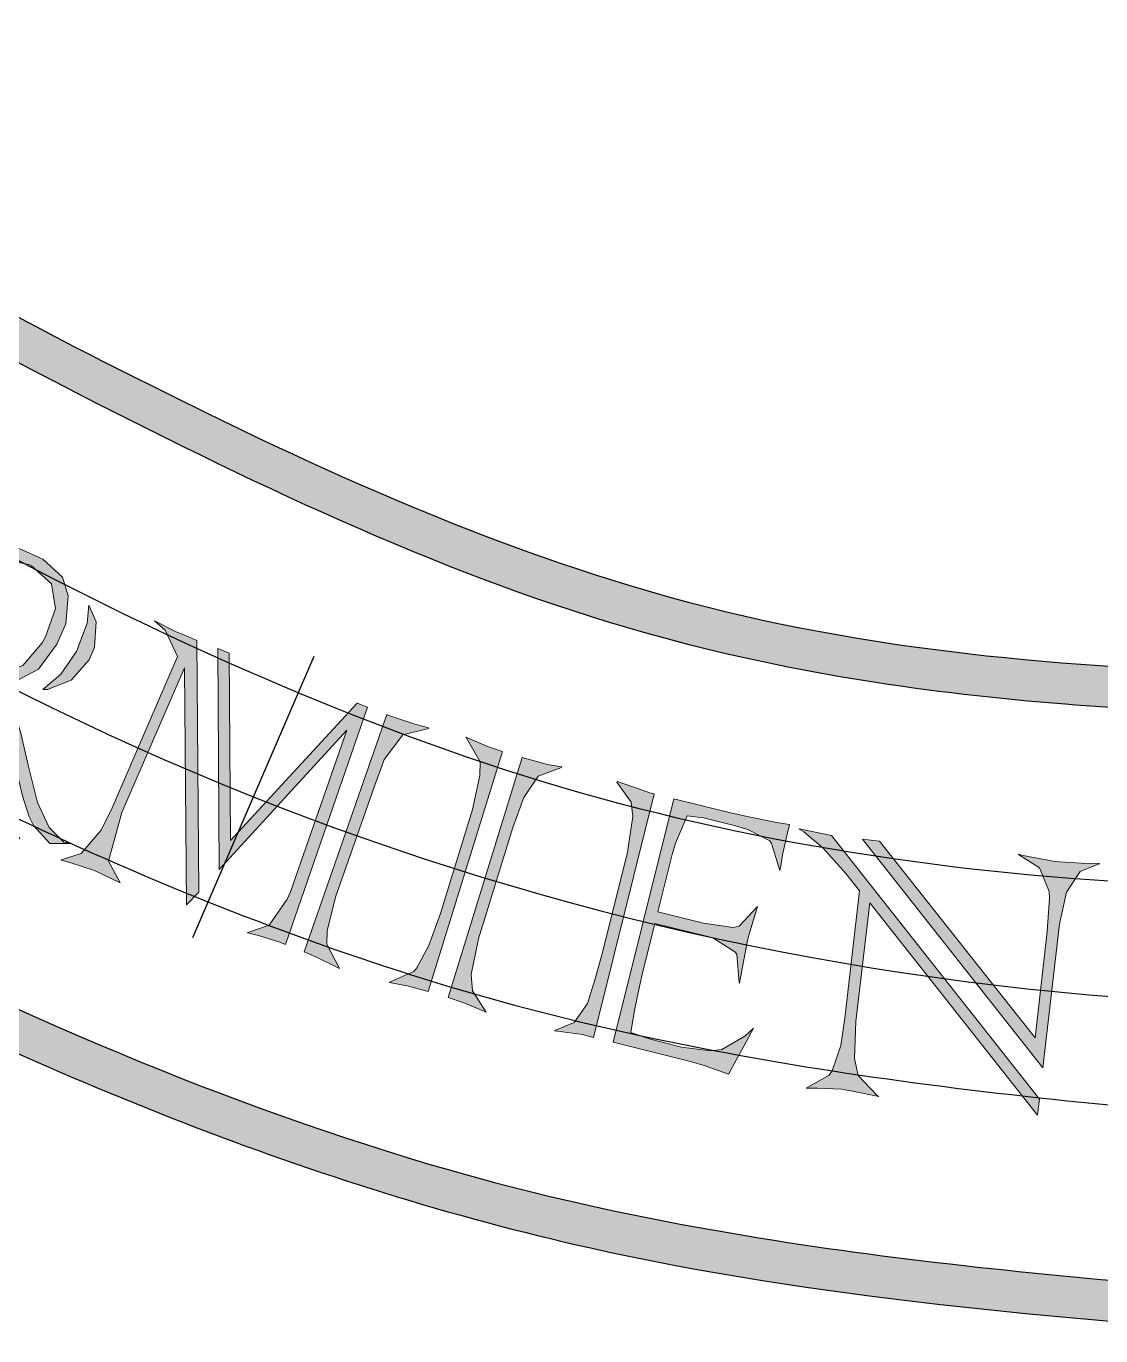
# Model space of a CAD drawing. Header units: inches. Extents: x 0.75 to 8.7, y -12.82 to -2.88.
# Drawn here: x 2.388 to 2.802, y -9.148 to -8.643 of the extents above; entities that cross this region are included whole.
import ezdxf

# ---------------------------------------------------------------- set-up
doc = ezdxf.new("R2010")
doc.units = ezdxf.units.IN
doc.header["$MEASUREMENT"] = 0
doc.layers.get('Defpoints').update_dxf_attribs({"color": 30})
doc.layers.add('CUT', color=1, linetype='Continuous')
doc.layers.add('ETCH', color=5, linetype='Continuous')

# ---------------------------------------------------------------- blocks, each defined once
blk = doc.blocks.new('Banner_Half')
at = {"layer": 'ETCH', "true_color": 0x939598}
h = blk.add_hatch(color=252, dxfattribs=at)
h.dxf.hatch_style = 1
edge = h.paths.add_edge_path()
edge.add_spline(control_points=[(-0.8695426777600819, -0.8975442894075822), (-0.8633204074110621, -0.8856630351074823), (-0.8490391827909805, -0.8658458391961172), (-0.8169912569952125, -0.8460435100759343), (-0.7901649017269916, -0.8490056705476974), (-0.7812156296055788, -0.8442018458159)], knot_values=[0.02909858571822496, 0.02909858571822496, 0.02909858571822496, 0.02909858571822496, 0.06981516489326797, 0.1044293441223722, 0.1381617045411972, 0.1381617045411972, 0.1381617045411972, 0.1381617045411972], degree=3, periodic=0)
edge.add_line((-0.7812156289601839, -0.8442018455673743), (-0.732326752346633, -0.8195593871491971))
edge.add_spline(control_points=[(-0.7323267523466366, -0.8195593871491988), (-0.7317846722186805, -0.8192861514372263), (-0.7312629008825704, -0.8190038212644515), (-0.7136617278423052, -0.8087661935919801), (-0.7041564482533902, -0.7978094779397704), (-0.6846198887914419, -0.7819088783439643), (-0.6765230856885909, -0.7762676088570419), (-0.6688051488322566, -0.7729264849826727)], knot_values=[1.249938496941312, 1.249938496941312, 1.249938496941312, 1.249938496941312, 1.251155898643284, 1.251155898643284, 1.292875466773456, 1.292875466773456, 1.326919447844194, 1.326919447844194, 1.326919447844194, 1.326919447844194], degree=3, periodic=0)
edge.add_spline(control_points=[(-0.6688051488322566, -0.7729264849826727), (-0.654509471549769, -0.7878793356261884), (-0.6050247523599763, -0.8386035859694179), (-0.4713187205649687, -0.909663390869559), (-0.3065513682614247, -0.9874637802524475), (-0.1345534254703118, -1.012981599678149), (-0.04116403639394717, -1.015262027784441), (8.881784197001252e-16, -1.015625612353523)], knot_values=[0.007861022922541252, 0.007861022922541252, 0.007861022922541252, 0.007861022922541252, 0.06968617879671836, 0.2199197882606244, 0.456530660387097, 0.6132832231072841, 0.7367978615260062, 0.7367978615260062, 0.7367978615260062, 0.7367978615260062], degree=3, periodic=0)
edge.add_line((0, -1.015625612353523), (0, -0.9999999999999973))
edge.add_spline(control_points=[(0, -0.9999999999999982), (-0.07865795021173261, -0.9993019661242144), (-0.1572295977802605, -0.995796534932845), (-0.3102930693196866, -0.9642854799780665), (-0.3831140415819254, -0.9338809384183477), (-0.4940523093590277, -0.8793221551676975), (-0.5331086363721891, -0.8600081537742614), (-0.5985653554392734, -0.8185340434466095), (-0.6244857068932732, -0.7955745914582604), (-0.650002571286195, -0.7697761971028836)], knot_values=[0.01868497199321495, 0.01868497199321495, 0.01868497199321495, 0.01868497199321495, 0.2556364533952689, 0.2556364533952689, 0.4972355272157967, 0.4972355272157967, 0.6262898927143304, 0.6262898927143304, 0.7366592862196493, 0.7366592862196493, 0.7366592862196493, 0.7366592862196493], degree=3, periodic=0)
edge.add_spline(control_points=[(-0.6500025712862167, -0.7697761971029013), (-0.644131812404197, -0.7698319620259504), (-0.6371901653950043, -0.7701208597027467), (-0.6110012048001932, -0.7679574303552865), (-0.5917654249601281, -0.7549286040018668), (-0.573556297144171, -0.7212801419022554), (-0.5743557209172527, -0.6991858722901743), (-0.5929912616608193, -0.6647206892497444), (-0.6079874590956278, -0.6522020403913267), (-0.6390272710598541, -0.6256589796540251), (-0.6562850113188969, -0.6125732971264011), (-0.7179257256985419, -0.5650385557609727), (-0.7629015471435663, -0.5321982853414475), (-0.9379223386205955, -0.4036822552557435), (-1.070556963828657, -0.3055246037370001), (-1.213455297607219, -0.1315290737512207), (-1.244984163170491, -0.08274663798293069), (-1.276876209371323, 0.01980286547763832), (-1.27357778479196, 0.07539594511217551), (-1.268822458885647, 0.1342005774112867), (-1.267722428547369, 0.1478036155278595), (-1.266544436941571, 0.1615785092888782), (-1.265292927760169, 0.1755154631437801)], knot_values=[-0.04011179972506751, -0.04011179972506751, -0.04011179972506751, -0.04011179972506751, -0.01926699809706367, -0.01926699809706367, 0.02119736693249763, 0.02119736693249763, 0.06166173196205893, 0.06166173196205893, 0.1121510989316201, 0.1121510989316201, 0.1800554852019323, 0.1800554852019323, 0.3490266106231696, 0.3490266106231696, 0.8369878048739054, 0.8369878048739054, 1.010387277364885, 1.010387277364885, 1.183786749855864, 1.183786749855864, 1.183786749855864, 1.223898549580931, 1.223898549580931, 1.223898549580931, 1.223898549580931], degree=3, periodic=0)
edge.add_spline(control_points=[(-1.26529292776017, 0.1755154631437765), (-1.274854328368839, 0.1662010308598934), (-1.284807076539743, 0.1566265746480155), (-1.295161067772884, 0.146785519619149), (-1.313271413860492, 0.1295723591647029), (-1.332609327640147, 0.1115435631883663), (-1.355786797418873, 0.07094309172168245), (-1.360836807838233, 0.05168897636123582), (-1.36414245003988, 0.03252051965302449)], knot_values=[0.02849289034862396, 0.02849289034862396, 0.02849289034862396, 0.02849289034862396, 0.06995619771309719, 0.06995619771309719, 0.06995619771309719, 0.1424803895343128, 0.1424803895343128, 0.1967863991076539, 0.1967863991076539, 0.1967863991076539, 0.1967863991076539], degree=3, periodic=0)
edge.add_spline(control_points=[(-1.364142450039893, 0.03252051965301028), (-1.378683256535687, 0.04629809494668713), (-1.392375641901102, 0.06017368156159897), (-1.435406781772358, 0.1139988780700847), (-1.448903220588465, 0.1631425994652425), (-1.462289185653757, 0.2166407010484583), (-1.468453297716954, 0.2412760778568437), (-1.474593983637904, 0.2668348082124847), (-1.480712977185875, 0.2932485547002717), (-1.482343722171798, 0.3002879614763536), (-1.48397292645384, 0.3073880958949857), (-1.485600622849804, 0.3145476644255378)], knot_values=[-0.0941001314007163, -0.0941001314007163, -0.0941001314007163, -0.0941001314007163, -0.0340235064082233, -0.0340235064082233, 0.1273240292512003, 0.1273240292512003, 0.1273240292512003, 0.2016230645523193, 0.2016230645523193, 0.2016230645523193, 0.2214241606519166, 0.2214241606519166, 0.2214241606519166, 0.2214241606519166], degree=3, periodic=0)
edge.add_spline(control_points=[(-1.485600622849805, 0.3145476644255272), (-1.486142370789193, 0.3071601282346705), (-1.486685904358461, 0.2997585922281818), (-1.487231467889496, 0.2923411407787366), (-1.489135686091283, 0.2664514959300224), (-1.491064634663374, 0.2403679583665674), (-1.493028703097278, 0.2140090716973706), (-1.495758423062163, 0.1773747172365088), (-1.498555981452467, 0.1402084913840635), (-1.495569672441932, 0.03666221660024327), (-1.480015036796623, -0.02900202339756319), (-1.422074695344703, -0.1827263324802875), (-1.37170522126643, -0.2662799317697964), (-1.251959469270088, -0.4180718447651603), (-1.183952880233147, -0.4867557629679879), (-1.075774326756229, -0.5812399697159805), (-1.038144568740947, -0.6111011662297887), (-0.9581384408827986, -0.6665856907394225), (-0.9133418286875639, -0.6906769974296463), (-0.8633078864511199, -0.7241454832661862), (-0.8526266958758533, -0.7319838319770486), (-0.8428725857492898, -0.7403648795243214)], knot_values=[1.455547620802124, 1.455547620802124, 1.455547620802124, 1.455547620802124, 1.47817610573083, 1.47817610573083, 1.47817610573083, 1.55715787490878, 1.55715787490878, 1.55715787490878, 1.666929056230803, 1.666929056230803, 1.85972934683309, 1.85972934683309, 2.145399683835012, 2.145399683835012, 2.431070020836934, 2.431070020836934, 2.573905189337895, 2.573905189337895, 2.716740357838856, 2.716740357838856, 2.758672648052697, 2.758672648052697, 2.758672648052697, 2.758672648052697], degree=3, periodic=0)
edge.add_spline(control_points=[(-0.8428725857492427, -0.7403648795243569), (-0.8504255312790603, -0.7460922026693257), (-0.8585076362209763, -0.7521594806349032), (-0.8769193945182323, -0.7657516378682612), (-0.8860359162656324, -0.7708200183592595), (-0.8934718186535227, -0.7799485001762836)], knot_values=[0.01080302498008592, 0.01080302498008592, 0.01080302498008592, 0.01080302498008592, 0.04255393689575589, 0.04255393689575589, 0.06399387536987416, 0.06399387536987416, 0.06399387536987416, 0.06399387536987416], degree=3, periodic=0)
edge.add_spline(control_points=[(-0.8934718186535227, -0.7799485001762836), (-0.9030421889004998, -0.7899751128292234), (-0.9134722583002928, -0.8019251827259204), (-0.9245157458941691, -0.8302901652714301)], knot_values=[0.06399387536987416, 0.06399387536987416, 0.06399387536987416, 0.06399387536987416, 0.09326618661094857, 0.09326618661094857, 0.09326618661094857, 0.09326618661094857], degree=3, periodic=0)
edge.add_spline(control_points=[(-0.9245157458941691, -0.8302901652714301), (-0.9120032945892249, -0.8585541649738904), (-0.8807013656482203, -0.9210350565507746), (-0.7711393396321955, -1.01490655783992), (-0.5831826565703664, -1.127045717967428), (-0.3278392527496621, -1.231988507077068), (-0.1276489718999008, -1.247570774690354), (-0.03666277775712867, -1.25465289286427)], knot_values=[0.035208397547297, 0.035208397547297, 0.035208397547297, 0.035208397547297, 0.1269817130100594, 0.244449055320714, 0.4588694537181806, 0.7860377369165417, 1.058626408550367, 1.058626408550367, 1.058626408550367, 1.058626408550367], degree=3, periodic=0)
edge.add_line((-0.03666277775712867, -1.25465289286427), (4.440892098500626e-16, -1.25465289286427))
edge.add_line((4.440892098500626e-16, -1.25465289286427), (8.881784197001252e-16, -1.239075012009421))
edge.add_line((8.881784197001252e-16, -1.239075012009421), (-0.0354502378311139, -1.239075012009421))
edge.add_spline(control_points=[(-0.035450237831125, -1.239075012009421), (-0.1492974192425018, -1.230213456691949), (-0.261421289530738, -1.220299763809885), (-0.4548806506791312, -1.162886355535896), (-0.5385011611917578, -1.126129349879358), (-0.6581439818454404, -1.062818258373017), (-0.6969167814189201, -1.040267143626597), (-0.7716519541773503, -0.9904454219162648), (-0.8089681614419773, -0.963437460934907), (-0.850902523937763, -0.9216708949582966), (-0.8606868189701671, -0.9099529490663194), (-0.8695426777582229, -0.8975442894062535)], knot_values=[0.1229814124865776, 0.1229814124865776, 0.1229814124865776, 0.1229814124865776, 0.4640601029688473, 0.4640601029688473, 0.7369958311771673, 0.7369958311771673, 0.8734636952813273, 0.8734636952813273, 1.009931559385487, 1.009931559385487, 1.058626408550367, 1.058626408550367, 1.058626408550367, 1.058626408550367], degree=3, periodic=0)
edge = h.paths.add_edge_path(flags=16)
edge.add_spline(control_points=[(-0.7981490153198676, -0.8256906865137221), (-0.8037865926043173, -0.8270071890122512), (-0.8234071254141857, -0.8265006768507437), (-0.8419138968375903, -0.7999023129803113), (-0.8668783984770774, -0.8129946620825486), (-0.8943454807273215, -0.7977386486713574), (-0.8637058684585308, -0.7755100467388605), (-0.8471861331268893, -0.7631886396249534), (-0.842413199991773, -0.7596006475481758)], knot_values=[0.02275497423342357, 0.02275497423342357, 0.02275497423342357, 0.02275497423342357, 0.03930524545840164, 0.07616950261673225, 0.09905511516065411, 0.112882090581985, 0.1519028760650464, 0.1699674420099214, 0.1699674420099214, 0.1699674420099214, 0.1699674420099214], degree=3, periodic=0)
edge.add_arc((-0.8330243186169839, -0.7720902244637564), 0.01562499999999994, 40.54266879824121, 126.93355170437721, ccw=False)
edge.add_spline(control_points=[(-0.8211505357472211, -0.7619337533560451), (-0.8210570451913064, -0.7620430518072023), (-0.8209637058845036, -0.7621524551920533), (-0.8135314574759285, -0.770886405710856), (-0.8064306911162462, -0.7809817464058053), (-0.7953304082445096, -0.7942284221768237), (-0.7928865928208477, -0.7970232487420947), (-0.790284734474592, -0.7998081979821752)], knot_values=[1.372857792919381, 1.372857792919381, 1.372857792919381, 1.372857792919381, 1.373342492497167, 1.373342492497167, 1.411515351357999, 1.411515351357999, 1.421618892872088, 1.421618892872088, 1.421618892872088, 1.421618892872088], degree=3, periodic=0)
edge.add_arc((-0.8017022111547054, -0.810475055591569), 0.01562500000000029, -76.85568621777372, 43.05333706276019, ccw=False)
edge = h.paths.add_edge_path(flags=16)
edge.add_spline(control_points=[(-1.284396619081718, 0.1354600055303639), (-1.288129910804633, 0.08929390643294433), (-1.298992207272191, -0.04502987332116248), (-1.076440663553302, -0.3480049751268242), (-0.8016066903042658, -0.5140650705945173), (-0.6127837684274078, -0.6676034469171581), (-0.5789329414760789, -0.709970878801732), (-0.6133414854787897, -0.7598868453285528), (-0.6751077415907831, -0.7460454121178381), (-0.7099320063345922, -0.7851800481723847), (-0.7497853639967667, -0.8138207741907655), (-0.7824757159165645, -0.7895337903797186), (-0.8232532287594165, -0.7231006703643397), (-0.9820164862092713, -0.6413228563660942), (-1.163648373977193, -0.4899471510782636), (-1.330583104991825, -0.3055346805004113), (-1.439767760963186, -0.1123899920951015), (-1.488982202395536, 0.05803787180414233), (-1.48050570567832, 0.1717971545582495), (-1.477446899271057, 0.2128480314219434)], knot_values=[0, 0, 0, 0, 0.1361317453655744, 0.3960856762760341, 1.050001820102727, 1.094944767920319, 1.143349210571483, 1.19274900444309, 1.229573852329239, 1.31501004095204, 1.338674128222609, 1.36019832381918, 1.422564220288329, 1.57842046955977, 1.870095513374694, 2.139112470634091, 2.316194074085075, 2.53405754470141, 2.65706239394604, 2.65706239394604, 2.65706239394604, 2.65706239394604], degree=3, periodic=0)
edge.add_spline(control_points=[(-1.477446899271057, 0.2128480314219434), (-1.466473227556143, 0.16899085703953), (-1.445661192254462, 0.08581385984193979), (-1.382644324927003, 0.02805321262290761), (-1.352854693885177, 0.0007483267666987814)], knot_values=[0, 0, 0, 0, 0.1322709927674894, 0.2508575654877498, 0.2508575654877498, 0.2508575654877498, 0.2508575654877498], degree=3, periodic=0)
edge.add_spline(control_points=[(-1.352854693885177, 0.0007483267666987814), (-1.349565690230539, 0.02684393287769726), (-1.342882238680384, 0.0798717605813426), (-1.304095802372335, 0.1167367187879327), (-1.284396619081718, 0.1354600055303639)], knot_values=[0, 0, 0, 0, 0.07643628633488214, 0.1553230917431807, 0.1553230917431807, 0.1553230917431807, 0.1553230917431807], degree=3, periodic=0)
at = {"layer": 'CUT'}
for points, knots in [([(-0.650002571286195, -0.7697761971028836), (-0.6244857068932732, -0.7955745914582604), (-0.5985653554392734, -0.8185340434466095), (-0.5331086363721891, -0.8600081537742614), (-0.4940523093590277, -0.8793221551676975), (-0.3831140415819254, -0.9338809384183477), (-0.3102930693196866, -0.9642854799780665), (-0.1572295977802605, -0.995796534932845), (-0.07865795021173261, -0.9993019661242144), (0, -0.9999999999999982)], [0.018684971993215, 0.018684971993215, 0.018684971993215, 0.018684971993215, 0.1290543654985338, 0.1290543654985338, 0.2581087309970675, 0.2581087309970675, 0.4997078048175954, 0.4997078048175954, 0.7366592862196493, 0.7366592862196493, 0.7366592862196493, 0.7366592862196493]), ([(-0.9245157458941691, -0.8302901652714301), (-0.9120032945892249, -0.8585541649738904), (-0.8807013656482203, -0.9210350565507746), (-0.7711393396321955, -1.01490655783992), (-0.5831826565703664, -1.127045717967428), (-0.3278392527496621, -1.231988507077068), (-0.1276489718999008, -1.247570774690354), (-0.03666277775712867, -1.25465289286427)], [0.035208397547297, 0.035208397547297, 0.035208397547297, 0.035208397547297, 0.1269817130100594, 0.244449055320714, 0.4588694537181806, 0.7860377369165417, 1.058626408550367, 1.058626408550367, 1.058626408550367, 1.058626408550367])]:
    blk.add_open_spline(points, degree=3, knots=knots, dxfattribs=at)
at = {"layer": 'Defpoints'}
blk.add_line((-0.4598743257799245, -1.101043302242092), (-0.4130796022521954, -0.9926171971881717), dxfattribs=at)
blk.add_arc((-0.01688391330062222, 0.006610536479619178), 1.133929370916594, 230.6646345408935, 269.3207401869213, dxfattribs=at)
for points, knots in [([(-0.7172888044964623, -0.8192792983274186), (-0.6762437723682346, -0.8622111736729483), (-0.6195638511619892, -0.9052583658101785), (-0.495515625623216, -0.9737321480632479), (-0.4253708148690567, -1.007428570540776), (-0.2696769933381482, -1.059942737138382), (-0.1867794479867011, -1.074091841486935), (-0.07078290833787815, -1.081535109747432), (-0.03528720709162059, -1.082392987045184), (-0.0005924347490413595, -1.082699431333855)], [0.007861022922541205, 0.007861022922541205, 0.007861022922541205, 0.007861022922541205, 0.1779070708765104, 0.1779070708765104, 0.4061810493702805, 0.4061810493702805, 0.6344550278640506, 0.6344550278640506, 0.7367978615260062, 0.7367978615260062, 0.7367978615260062, 0.7367978615260062]), ([(-0.8149447969135739, -0.8585786689336921), (-0.7855141840311655, -0.8998162798289222), (-0.7326965180315308, -0.9374662116605617), (-0.581758615298885, -1.032840296786483), (-0.4766631460040545, -1.08390257639238), (-0.2649075665568792, -1.150056116513859), (-0.1543023894419688, -1.162505680826329), (-0.03330910423892774, -1.171962128672551), (-0.03177753916441795, -1.172081560371249), (-0.03024493505441894, -1.172200854111614)], [0.1229814124865776, 0.1229814124865776, 0.1229814124865776, 0.1229814124865776, 0.3342944267194631, 0.3342944267194631, 0.6941552171264436, 0.6941552171264436, 1.054016007533424, 1.054016007533424, 1.058626408550367, 1.058626408550367, 1.058626408550367, 1.058626408550367])]:
    blk.add_open_spline(points, degree=3, knots=knots, dxfattribs=at)
at = {"layer": 'ETCH'}
for points, knots in [([(-0.6688051488322566, -0.7729264849826727), (-0.654509471549769, -0.7878793356261884), (-0.6050247523599763, -0.8386035859694179), (-0.4713187205649687, -0.909663390869559), (-0.3065513682614247, -0.9874637802524475), (-0.1345534254703118, -1.012981599678149), (-0.04116403639394717, -1.015262027784441), (8.881784197001252e-16, -1.015625612353523)], [0.007861022922541252, 0.007861022922541252, 0.007861022922541252, 0.007861022922541252, 0.06968617879671836, 0.2199197882606244, 0.456530660387097, 0.6132832231072841, 0.7367978615260062, 0.7367978615260062, 0.7367978615260062, 0.7367978615260062]), ([(-0.8695426777582229, -0.8975442894062535), (-0.8606868189701671, -0.9099529490663194), (-0.850902523937763, -0.9216708949582966), (-0.8089681614419773, -0.963437460934907), (-0.7716519541773503, -0.9904454219162648), (-0.6969167814189201, -1.040267143626597), (-0.6581439818454404, -1.062818258373017), (-0.5385011611917578, -1.126129349879358), (-0.4548806506791312, -1.162886355535896), (-0.261421289530738, -1.220299763809885), (-0.1492974192425018, -1.230213456691949), (-0.035450237831125, -1.239075012009421)], [0.1229814124865777, 0.1229814124865777, 0.1229814124865777, 0.1229814124865777, 0.171676261651457, 0.171676261651457, 0.308144125755617, 0.308144125755617, 0.444611989859777, 0.444611989859777, 0.717547718068097, 0.717547718068097, 1.058626408550367, 1.058626408550367, 1.058626408550367, 1.058626408550367])]:
    blk.add_open_spline(points, degree=3, knots=knots, dxfattribs=at)
blk = doc.blocks.new('Alpha_R')
at = {"true_color": 0x939598}
h = blk.add_hatch(color=252, dxfattribs=at)
h.dxf.hatch_style = 1
h.paths.add_polyline_path([(0, 0.09679554581367444), (-0.00894489359348503, 0.09716824971340454), (-0.01631077597401287, 0.09788687238467642), (-0.01631077597401287, 0.09777922789033777), (-0.01168955965573293, 0.09566117041112587), (-0.006270358147209443, 0.08720721605783055), (-0.004377910732522139, 0.0739600841550141), (-0.004377910732521251, 0.02551205895621056), (-0.005003685941989743, 0.01445669692225238), (-0.00802130254926237, 0.004757214970306997), (-0.01631077597401109, -0.001106071110615225), (-0.01631077597401021, -0.001160457989068497), (-0.00875353451682426, -0.0006206550278414213), (-0.00234009922913628, 0), (0, -1.387778780781446e-17)])
h.paths.add_polyline_path([(0.007966432620744259, 0.09679473051305099), (0.007966432620745144, -8.743006318923108e-16), (0.009252277781061895, -1.77635683940025e-15), (0.01382382795386777, -0.0002077977351264415), (0.02383146491652965, -0.001117582913550103), (0.0190140753965533, 0.001105827634131792), (0.01401769433716194, 0.009795185998288311), (0.01255008240915512, 0.02384232873779532), (0.01255008240915245, 0.047501669685027), (0.01460803279699529, 0.04681568622240917), (0.02387011461378295, 0.04071113229770963), (0.02952737938555037, 0.03463481087618182), (0.03819076612378677, 0.02411498412260737), (0.04250709734201578, 0.01877095499527669), (0.04926655284448336, 0.01078250758327304), (0.05677037351163339, 0.003075880952144935), (0.05982372496803824, 0.001167536291890578), (0.06951797811937867, -0.001206566520681754), (0.07152546396714142, -0.0007433005558121902), (0.06210512295281845, 0.004786030039549694), (0.06077505195666971, 0.006116101035698457), (0.05374902504372689, 0.0133487757990265), (0.04529372959226209, 0.02345388499711291), (0.03669870662398007, 0.03348141179344304), (0.02858219697225993, 0.04078627047999019), (0.01857297528716284, 0.04704203403317475), (0.02526308162815028, 0.04648452517143209), (0.03414924022612807, 0.0437340475101502), (0.04320780524925727, 0.03762478272711166), (0.05215253565226344, 0.02826401835187294), (0.05627528041475395, 0.02331672463688415), (0.0644686405837466, 0.01430402845099285), (0.07055773326175085, 0.008417905528921743), (0.07366183844658637, 0.006283833214347972), (0.08257278461281724, 0.003378089899272574), (0.08953244811942704, 0.007262553251797976), (0.0870295449444294, 0.006386537140550708), (0.07935164983607909, 0.008580221457221718), (0.0706975355846833, 0.01491250017775324), (0.06095618413353783, 0.02527564001939714), (0.05212519816574711, 0.03513348482065039), (0.04581806331856786, 0.04123716370501729), (0.04433708681920127, 0.04234789607954334), (0.03271895231494604, 0.04670469651863839), (0.04101127781275693, 0.05198163092633746), (0.04612398474419876, 0.06004397647207594), (0.04772517686863065, 0.07185276838975078), (0.04692783423000613, 0.08042420175495925), (0.04254628097581482, 0.09038227733266435), (0.03712513945806695, 0.09560980665334995), (0.02705318847271076, 0.09797967747343339), (0.01710874379532523, 0.09716788607119753)])
h.paths.add_polyline_path([(0.02368917713504537, 0.09361127042893713), (0.02456971360253047, 0.09361127042893624), (0.0346906963675142, 0.09124252978181513), (0.04062283314460124, 0.08377243161807435), (0.04253059400989123, 0.07232586642634778), (0.04253059400988947, 0.0696715557334962), (0.04018954222274031, 0.05839194257722102), (0.03382415697932208, 0.05158756524805153), (0.02367605685454598, 0.04921247798480533), (0.01255008240915334, 0.05080190290557508), (0.01255008240915245, 0.0720498628876376), (0.01275740925093327, 0.08034293655880996), (0.01408039033355201, 0.09070628837267325)], flags=16)
h.paths.add_polyline_path([(0.06092303657174369, 0.07793566711797875), (0.05677545436951981, 0.08682334326560248), (0.05120495322410967, 0.09109837902835949), (0.0540221656412081, 0.08465903636070227), (0.05570513638593422, 0.07308861249072418), (0.05465147770608423, 0.06255202569223332), (0.05148081070796452, 0.05399122479731221), (0.05301170483564821, 0.05490976127392246), (0.05932639972753329, 0.06240846145803314), (0.0615043223092302, 0.07270409548060552)], flags=17)
at = {"layer": 'ETCH', "lineweight": 0}
for points in [[(-0.01631077597401287, 0.09777922789033777), (-0.01168955965573293, 0.09566117041112587), (-0.006270358147209443, 0.08720721605783055), (-0.004377910732522139, 0.0739600841550141), (-0.004377910732521251, 0.02551205895621056), (-0.005003685941989744, 0.01445669692225238), (-0.008021302549262366, 0.004757214970307011), (-0.01631077597401109, -0.001106071110615225), (-0.01631077597401021, -0.001160457989068497), (-0.008753534516824146, -0.0006206550278413658), (-0.00234009922913625, 0), (0, 0), (0, 0.09679554581367444), (-0.008944893593485048, 0.09716824971340454), (-0.01631077597401287, 0.09788687238467642)], [(0.0146080327969953, 0.04681568622240917), (0.02387011461378297, 0.04071113229770962), (0.02952737938555039, 0.03463481087618181), (0.0381907661237868, 0.02411498412260737), (0.04250709734201585, 0.01877095499527659), (0.04926655284448334, 0.01078250758327304), (0.05677037351163339, 0.003075880952144949), (0.05982372496803823, 0.001167536291890592), (0.06951797811937865, -0.00120656652068174), (0.07152546396714143, -0.0007433005558121764), (0.06210512295281845, 0.004786030039549694), (0.06077505195666966, 0.006116101035698485), (0.05374902504372692, 0.01334877579902649), (0.04529372959226219, 0.02345388499711287), (0.03669870662398012, 0.03348141179344299), (0.02858219697225994, 0.04078627047999017), (0.01857297528716284, 0.04704203403317475), (0.02526308162815027, 0.04648452517143209), (0.03414924022612809, 0.0437340475101502), (0.04320780524925727, 0.03762478272711167), (0.05215253565226341, 0.02826401835187298), (0.05627528041475394, 0.02331672463688417), (0.06446864058374668, 0.01430402845099277), (0.07055773326175085, 0.008417905528921743), (0.07366183844658636, 0.006283833214348), (0.08257278461281725, 0.003378089899272574), (0.08953244811942707, 0.007262553251798032), (0.08702954494442938, 0.006386537140550708), (0.07935164983607912, 0.008580221457221704), (0.07069753558468328, 0.01491250017775325), (0.06095618413353776, 0.02527564001939719), (0.05212519816574712, 0.03513348482065037), (0.04581806331856786, 0.04123716370501729), (0.04433708681920123, 0.04234789607954337), (0.03271895231494604, 0.0467046965186384), (0.04101127781275693, 0.05198163092633745), (0.04612398474419876, 0.06004397647207593), (0.04772517686863065, 0.07185276838975074), (0.04692783423000613, 0.08042420175495923), (0.04254628097581481, 0.09038227733266435), (0.03712513945806695, 0.09560980665334995), (0.02705318847271077, 0.09797967747343339), (0.01710874379532523, 0.09716788607119753), (0.007966432620744257, 0.09679473051305099), (0.007966432620745145, -8.881784197001252e-16), (0.00925227778106219, -1.77635683940025e-15), (0.01382382795386761, -0.0002077977351264693), (0.02383146491652965, -0.00111758291355013), (0.01901407539655331, 0.001105827634131806), (0.01401769433716193, 0.009795185998288325), (0.01255008240915512, 0.02384232873779535), (0.01255008240915245, 0.047501669685027)], [(0.02456971360253046, 0.09361127042893624), (0.03469069636751421, 0.09124252978181513), (0.04062283314460124, 0.08377243161807435), (0.04253059400989123, 0.07232586642634775), (0.04253059400988946, 0.06967155573349615), (0.04018954222274029, 0.05839194257722102), (0.03382415697932206, 0.05158756524805153), (0.02367605685454599, 0.04921247798480533), (0.01255008240915334, 0.05080190290557507), (0.01255008240915245, 0.0720498628876376), (0.01275740925093327, 0.08034293655880997), (0.01408039033355202, 0.09070628837267325), (0.02368917713504537, 0.09361127042893713)], [(0.0540221656412081, 0.08465903636070227), (0.05570513638593422, 0.07308861249072418), (0.05465147770608425, 0.06255202569223339), (0.05148081070796451, 0.05399122479731222), (0.05301170483564821, 0.05490976127392244), (0.05932639972753329, 0.06240846145803314), (0.0615043223092302, 0.07270409548060552), (0.06092303657174369, 0.07793566711797872), (0.05677545436951981, 0.08682334326560248), (0.05120495322410967, 0.09109837902835949)]]:
    blk.add_lwpolyline(points, close=True, dxfattribs=at)
blk = doc.blocks.new('Alpha_M')
at = {"true_color": 0x939598}
h = blk.add_hatch(color=252, dxfattribs=at)
h.dxf.hatch_style = 1
h.paths.add_polyline_path([(0.0305281754116864, 0.07917437826364626), (0.02620634182682879, 0.07917437826364626), (2.241746973385972e-05, 0.01202528192851648), (-0.0267949889282586, 0.07917437826364626), (-0.03143399633296173, 0.07917437826364626), (0, 0), (0.02634276547953585, 0.0679813302697676), (0.02878739367416694, 0.001976369014712986), (0.0285721947618307, -0.001036415757995179), (0.02580500105049799, -0.01295663482219833), (0.0191163365591529, -0.01863186529970307), (0.0191163365591529, -0.01869278348794268), (0.02337257231508927, -0.01820167936225747), (0.0320709235119061, -0.01758036856248513), (0.0343580508068877, -0.01758036856248513)])
h.paths.add_polyline_path([(0.05538380095427931, 0.08007471031837365), (0.05538380095427931, 0.08028426890670026), (0.04946940058585003, 0.0795884570986507), (0.04015262679825193, 0.07917437826364626), (0.03849401069058533, 0.07917437826364626), (0.04212358149016238, -0.01761417639174745), (0.04698063277962161, -0.01778764250922826), (0.05710143145814062, -0.01866012515392779), (0.04914895722950563, -0.01175402911326984), (0.0473804809652183, -0.006669659853445253), (0.04571631184857194, 0.006851714219309635), (0.04406852710717191, 0.05175384842244668), (0.04386241382456335, 0.0618533992702579), (0.04386241382456335, 0.06261712779575213), (0.04708029457216689, 0.07420149848712221)])
h.paths.add_polyline_path([(-0.04017746245498088, 0.07919827154626446), (-0.04526914410651894, 0.0793801173195341), (-0.04900548394507975, 0.0793801173195341), (-0.05803580939876296, 0.08030157910052171), (-0.05803580939876296, 0.08025317443293911), (-0.05294202273877957, 0.07836658678109298), (-0.04485316840848119, 0.07071496781999898), (-0.04713331797453568, 0.006248920997901308), (-0.04797045009808043, -0.002540966299314995), (-0.05180677804148281, -0.01362369146914499), (-0.05803580939876296, -0.01864710385404766), (-0.05803580939876296, -0.01871977007806791), (-0.05458602243208244, -0.01840615308109772), (-0.04462830199117773, -0.01778379555354093), (-0.03367061972846352, -0.01859547572114817), (-0.04085312960300103, -0.0125012249185108), (-0.04296146128718004, 0.006895426575938224), (-0.04072804494799742, 0.06764435100171973), (-0.006757631466804526, -0.01717618452274738), (-0.004155174955020602, -0.01095920507793036)])
at = {"layer": 'ETCH', "lineweight": 0}
for points in [[(-0.03367061972846352, -0.01859547572114817), (-0.04085312960300103, -0.0125012249185108), (-0.04296146128718004, 0.006895426575938224), (-0.04072804494799742, 0.06764435100171973), (-0.006757631466804526, -0.01717618452274738), (-0.004155174955020602, -0.01095920507793036), (-0.04017746245498088, 0.07919827154626446), (-0.04526914410651894, 0.0793801173195341), (-0.04900548394507975, 0.0793801173195341), (-0.05803580939876296, 0.08030157910052171), (-0.05803580939876296, 0.08025317443293911), (-0.05294202273877957, 0.07836658678109298), (-0.04485316840848119, 0.07071496781999898), (-0.04713331797453568, 0.006248920997901308), (-0.04797045009808043, -0.002540966299314995), (-0.05180677804148281, -0.01362369146914499), (-0.05803580939876296, -0.01864710385404766), (-0.05803580939876296, -0.01871977007806791), (-0.05458602243208288, -0.01840615308109772), (-0.04462830199117773, -0.01778379555354093)], [(0.02634276547953585, 0.0679813302697676), (0.02878739367416694, 0.001976369014712986), (0.0285721947618307, -0.001036415757995179), (0.02580500105049799, -0.01295663482219833), (0.0191163365591529, -0.01863186529970307), (0.0191163365591529, -0.01869278348794268), (0.02337257231508882, -0.01820167936225747), (0.0320709235119061, -0.01758036856248513), (0.0343580508068877, -0.01758036856248513), (0.0305281754116864, 0.07917437826364626), (0.02620634182682879, 0.07917437826364626), (2.241746973385972e-05, 0.01202528192851648), (-0.0267949889282586, 0.07917437826364626), (-0.03143399633296173, 0.07917437826364626), (0, 0)], [(0.05538380095427931, 0.08028426890670026), (0.04946940058585003, 0.0795884570986507), (0.04015262679825193, 0.07917437826364626), (0.03849401069058533, 0.07917437826364626), (0.04212358149016238, -0.01761417639174745), (0.04698063277962206, -0.01778764250922826), (0.05710143145814062, -0.01866012515392779), (0.04914895722950563, -0.01175402911326984), (0.0473804809652183, -0.006669659853445253), (0.04571631184857194, 0.006851714219309635), (0.04406852710717191, 0.05175384842244668), (0.04386241382456335, 0.0618533992702579), (0.04386241382456335, 0.06261712779575213), (0.04708029457216689, 0.07420149848712221), (0.05538380095427931, 0.08007471031837365)]]:
    blk.add_lwpolyline(points, close=True, dxfattribs=at)
blk = doc.blocks.new('Alpha_I')
at = {"true_color": 0x939598}
h = blk.add_hatch(color=252, dxfattribs=at)
h.dxf.hatch_style = 1
h.paths.add_polyline_path([(0.007966432620745145, -0.0968114782530458), (0.01484957071762546, -0.09699261346612163), (0.02365999142709452, -0.09791036562335799), (0.02365999142709452, -0.09784078929670591), (0.01621519150885797, -0.09160325423007531), (0.01380187193449167, -0.08567965163844883), (0.01255008240915423, -0.07170133527218157), (0.01255008240915423, -0.02678012706575572), (0.01317462233524402, -0.01449750851932663), (0.0159754757631303, -0.005017696917249737), (0.02365999142709452, 0.0008468018789340457), (0.02365999142709452, 0.001070890278888292), (0.01815701857691998, 0.0003830186726165854), (0.007966432620745145, 5.589563128794751e-06)])
h.paths.add_polyline_path([(0, 0), (-0.00564718967500388, 0.0001764746773442738), (-0.01508778987906823, 0.001084224696964675), (-0.01496980523592617, 0.001054728536179716), (-0.006953450668486738, -0.006311651336602609), (-0.00562427418804479, -0.01140682784496593), (-0.004377910732521251, -0.02470137137054618), (-0.004377910732521251, -0.06674270726661026), (-0.00499972931421544, -0.07980089748217978), (-0.006885785512636741, -0.08944074027411196), (-0.007635178465227547, -0.09118932383015733), (-0.01528208069457282, -0.0978300547135369), (-0.01528208069457282, -0.0979176342225756), (-0.007918606369454208, -0.09719924648354006), (0, -0.09683093921054287)])
at = {"layer": 'ETCH', "lineweight": 0}
for points in [[(-0.01508778987906823, 0.001084224696964675), (-0.01496980523592617, 0.001054728536179717), (-0.006953450668486738, -0.006311651336602608), (-0.005624274188044787, -0.01140682784496594), (-0.004377910732521251, -0.02470137137054618), (-0.004377910732521251, -0.06674270726661025), (-0.00499972931421544, -0.07980089748217978), (-0.006885785512636744, -0.08944074027411197), (-0.007635178465227543, -0.09118932383015732), (-0.01528208069457282, -0.0978300547135369), (-0.01528208069457282, -0.0979176342225756), (-0.007918606369454295, -0.09719924648354006), (0, -0.09683093921054287), (0, 0), (-0.005647189675003883, 0.0001764746773442738)], [(0.02365999142709452, 0.001070890278888292), (0.01815701857691998, 0.0003830186726165863), (0.007966432620745145, 5.589563128793884e-06), (0.007966432620745145, -0.09681147825304581), (0.01484957071762549, -0.09699261346612165), (0.02365999142709452, -0.09791036562335798), (0.02365999142709452, -0.09784078929670592), (0.01621519150885797, -0.09160325423007531), (0.01380187193449167, -0.08567965163844882), (0.01255008240915423, -0.07170133527218159), (0.01255008240915423, -0.02678012706575572), (0.01317462233524402, -0.01449750851932663), (0.0159754757631303, -0.005017696917249737), (0.02365999142709452, 0.0008468018789340448)]]:
    blk.add_lwpolyline(points, close=True, dxfattribs=at)
blk = doc.blocks.new('Alpha_E')
at = {"true_color": 0x939598}
h = blk.add_hatch(color=252, dxfattribs=at)
h.dxf.hatch_style = 1
h.paths.add_polyline_path([(0.0009999999999998899, -0.09775474682613172), (0.03170232677890993, -0.09775474682613172), (0.03730518861928787, -0.09796226022762689), (0.04717594829905236, -0.09891137173529609), (0.05025986432543016, -0.08698689643330271), (0.05216848334597034, -0.0793524203511415), (0.04974574327728783, -0.08313795170845768), (0.04231640864946096, -0.09035501963263302), (0.03830221286715003, -0.09191609577019832), (0.02700720145942891, -0.09317109703772353), (0.01477043331042399, -0.09317109703772353), (0.006682176036616472, -0.09247781784282516), (0.00599637798955044, -0.08379104257999172), (0.005583649788408973, -0.07079010424403354), (0.005583649788408973, -0.04940606869250441), (0.02654033820952328, -0.04940606869250441), (0.02855426737267974, -0.04940606869250441), (0.03809352084275774, -0.05258581984919708), (0.03910502293717144, -0.05326015457880651), (0.0426872430214198, -0.06380780260464824), (0.04276532132757804, -0.06380780260464824), (0.04241260329570078, -0.05745887803086067), (0.04179372362465728, -0.047144216846796), (0.04179372362465728, -0.04503227792662027), (0.04236055184251031, -0.0335067708302681), (0.04235343169421668, -0.0335067708302681), (0.0373454689014454, -0.04252110385725771), (0.03526240994774722, -0.04356263333410659), (0.02371437555617372, -0.04482241890409622), (0.005583649788408973, -0.04482241890409622), (0.005583649788408973, -0.02839198971251289), (0.005583649788408973, -0.0219913634344442), (0.005792924153354306, -0.01738732740564952), (0.007565745502343013, -0.006085591305841298), (0.0139348706622382, -0.005377910732520697), (0.02656116250844277, -0.005377910732520697), (0.03161332467655864, -0.005588417489525987), (0.04082981565317835, -0.007731787484088317), (0.04173513034600518, -0.008637102176914253), (0.04734867813362698, -0.01792849161849563), (0.04734867813362697, -0.01691053878678162), (0.04693815029740377, -0.01177894083398557), (0.04673146096596392, -0.003097988913519297), (0.04673146096596392, 0.0001545570422187828), (0.04244688263319667, -0.0001750259064552439), (0.03069491382508141, -0.0007935505805667376), (0.02305628530604678, -0.001000000000000333), (0.0009999999999998896, -0.001000000000000335)])
h.paths.add_polyline_path([(-0.01458699666297126, -0.006190541005488548), (-0.01259509451634378, -0.01150228006316212), (-0.0113443433532665, -0.02526054285700945), (-0.0113443433532665, -0.06461132201432743), (-0.01155067260011577, -0.07575310134418876), (-0.01217906961786497, -0.08559798795558571), (-0.01542328938516847, -0.09403295935057535), (-0.0218370352035433, -0.09884326871435611), (-0.0218370352035433, -0.0988841935993463), (-0.02088229055515336, -0.09878871913450754), (-0.01116295085641588, -0.09775474682613172), (-0.006760693564857423, -0.09775474682613172), (-0.006760693564857421, -0.001000000000000335), (-0.008476895870183309, -0.001000000000000334), (-0.01345787645523903, -0.0005849182845789431), (-0.0218370352035433, 0.0001437042152732104), (-0.0218370352035433, -0.000148842221678434)])
at = {"layer": 'ETCH', "lineweight": 0}
for points in [[(-0.0218370352035433, 0.0001437042152732104), (-0.0218370352035433, -0.0001488422216784357), (-0.01458699666297125, -0.006190541005488548), (-0.01259509451634377, -0.01150228006316212), (-0.01134434335326651, -0.0252605428570094), (-0.01134434335326651, -0.0646113220143274), (-0.01155067260011577, -0.07575310134418878), (-0.01217906961786497, -0.08559798795558571), (-0.01542328938516846, -0.09403295935057532), (-0.0218370352035433, -0.09884326871435611), (-0.0218370352035433, -0.0988841935993463), (-0.02088229055515267, -0.09878871913450737), (-0.01116295085641594, -0.09775474682613172), (-0.006760693564857423, -0.09775474682613172), (-0.006760693564857423, -0.001000000000000334), (-0.008476895870183299, -0.001000000000000334), (-0.01345787645523888, -0.0005849182845789613)], [(0.04236055184251031, -0.0335067708302681), (0.04235343169421668, -0.0335067708302681), (0.03734546890144541, -0.04252110385725771), (0.03526240994774721, -0.04356263333410659), (0.02371437555617373, -0.04482241890409622), (0.005583649788408973, -0.04482241890409622), (0.005583649788408973, -0.02839198971251289), (0.005583649788408973, -0.02199136343444419), (0.005792924153354306, -0.01738732740564952), (0.007565745502343013, -0.006085591305841298), (0.0139348706622382, -0.005377910732520697), (0.02656116250844276, -0.005377910732520697), (0.03161332467655864, -0.005588417489525987), (0.04082981565317834, -0.007731787484088315), (0.04173513034600518, -0.008637102176914269), (0.04734867813362698, -0.01792849161849563), (0.04734867813362698, -0.01691053878678161), (0.04693815029740378, -0.01177894083398545), (0.04673146096596392, -0.003097988913519423), (0.04673146096596392, 0.0001545570422187836), (0.04244688263319674, -0.0001750259064552395), (0.03069491382508138, -0.0007935505805667376), (0.02305628530604675, -0.001000000000000334), (0.0009999999999998899, -0.001000000000000334), (0.0009999999999998899, -0.09775474682613172), (0.03170232677890983, -0.09775474682613172), (0.03730518861928811, -0.09796226022762689), (0.04717594829905236, -0.09891137173529607), (0.05025986432543039, -0.08698689643330226), (0.05216848334597035, -0.07935242035114154), (0.04974574327728787, -0.08313795170845761), (0.04231640864946096, -0.09035501963263304), (0.03830221286714997, -0.09191609577019832), (0.02700720145942892, -0.09317109703772353), (0.01477043331042394, -0.09317109703772353), (0.006682176036616472, -0.09247781784282516), (0.005996377989550439, -0.0837910425799917), (0.005583649788408973, -0.07079010424403354), (0.005583649788408973, -0.04940606869250441), (0.02654033820952328, -0.04940606869250441), (0.02855426737267974, -0.04940606869250441), (0.03809352084275774, -0.05258581984919708), (0.03910502293717144, -0.05326015457880651), (0.0426872430214198, -0.06380780260464824), (0.04276532132757804, -0.06380780260464824), (0.04241260329570062, -0.05745887803085914), (0.04179372362465728, -0.04714421684679593), (0.04179372362465728, -0.04503227792662035)]]:
    blk.add_lwpolyline(points, close=True, dxfattribs=at)

msp = doc.modelspace()

# ---------------------------------------------------------------- hatches: boundary and pattern name
at = {"true_color": 0x939598}
h = msp.add_hatch(color=252, dxfattribs=at)
h.dxf.hatch_style = 1
h.paths.add_polyline_path([(2.79387435468534, -8.968589128225744), (2.801210914364839, -8.965638677625389), (2.801227991442115, -8.965490808004347), (2.794244325300206, -8.965401612554984), (2.785970887091312, -8.964862917268029), (2.783458686939905, -8.964572789817819), (2.77183363828111, -8.96239681542752), (2.770099939506132, -8.961941410457474), (2.770091434782053, -8.962015052469297), (2.778124975363178, -8.967156143946656), (2.781858659256779, -8.976294751729533), (2.782022613803058, -8.978818424717822), (2.781166351860097, -8.99165066016164), (2.776424964850567, -9.03270611063564), (2.716453044082416, -8.956834482700451), (2.709853790537961, -8.956072352102272), (2.779488423809886, -9.044339847066569), (2.78577221984615, -8.98992874828113), (2.785967068448678, -8.988241563258068), (2.788590889104844, -8.976500147560632)])
h.paths.add_polyline_path([(2.706816939982354, -9.040661473454026), (2.707406999600122, -9.02647894610947), (2.712692657977859, -8.980710675071162), (2.777364765435596, -9.062509492856172), (2.777389725851262, -9.062512375469545), (2.778101030769752, -9.056353219131054), (2.698026789993389, -8.954670766322698), (2.685493506354096, -8.952107740412497), (2.685482692994352, -8.952201372793596), (2.68731992508091, -8.953228487826237), (2.694804994219155, -8.959571308977758), (2.703485188174903, -8.969338522088272), (2.708821746959909, -8.976068628611253), (2.703154371918438, -9.025142166558066), (2.701526037531631, -9.035620043182167), (2.698273225826023, -9.045423459678855), (2.697070496869353, -9.047058823485251), (2.688238652759999, -9.05207712074634), (2.688236760999156, -9.05209350141585), (2.692523606884829, -9.052093936220547), (2.701873936682052, -9.052546938391668), (2.706012543163695, -9.053235803356607), (2.716257494338058, -9.055307457697332), (2.715595571853596, -9.054998478775804), (2.708263734068393, -9.047221205103968)])

# ---------------------------------------------------------------- linework, layer by layer
at = {"layer": 'ETCH', "lineweight": 0}
for points in [[(2.712692657977859, -8.980710675071162), (2.777364765435596, -9.062509492856172), (2.777389725851262, -9.062512375469545), (2.778101030769752, -9.056353219131054), (2.698026789993389, -8.954670766322698), (2.685493506354096, -8.952107740412497), (2.685482692994352, -8.952201372793596), (2.68731992508091, -8.953228487826237), (2.694804994219155, -8.959571308977758), (2.703485188174903, -8.969338522088272), (2.708821746959909, -8.976068628611253), (2.703154371918438, -9.025142166558066), (2.701526037531631, -9.035620043182167), (2.698273225826023, -9.045423459678855), (2.697070496869353, -9.047058823485251), (2.688238652759999, -9.05207712074634), (2.688236760999156, -9.05209350141585), (2.692523606884829, -9.052093936220547), (2.701873936682052, -9.052546938391668), (2.706012543163694, -9.053235803356607), (2.716257494338058, -9.055307457697332), (2.715595571853596, -9.054998478775804), (2.708263734068393, -9.047221205103968), (2.706816939982354, -9.040661473454026), (2.707406999600122, -9.02647894610947)], [(2.716453044082416, -8.956834482700451), (2.709853790537961, -8.956072352102272), (2.779488423809886, -9.044339847066569), (2.78577221984615, -8.98992874828113), (2.785967068448678, -8.988241563258068), (2.788590889104844, -8.976500147560632), (2.79387435468534, -8.968589128225744), (2.801210914364839, -8.965638677625389), (2.801227991442115, -8.965490808004347), (2.794244325300206, -8.965401612554984), (2.785970887091312, -8.964862917268029), (2.783458686939905, -8.964572789817819), (2.77183363828111, -8.96239681542752), (2.770099939506132, -8.961941410457474), (2.770091434782053, -8.962015052469297), (2.778124975363178, -8.967156143946656), (2.781858659256779, -8.976294751729533), (2.782022613803058, -8.978818424717822), (2.781166351860097, -8.99165066016164), (2.776424964850567, -9.03270611063564)]]:
    msp.add_lwpolyline(points, close=True, dxfattribs=at)

# ---------------------------------------------------------------- block references
for name, p, rotation in [('Alpha_R', (2.322785230547957, -8.920745019025706), 331.0583047557892), ('Alpha_M', (2.461868456285371, -8.967819136423866), 338.671418074849), ('Alpha_I', (2.571082192838222, -8.922297209801037), 342.8496078073866), ('Alpha_E', (2.63644675416485, -8.939311291330805), 345.9958500802153)]:
    msp.add_blockref(name, p, dxfattribs=dict(rotation=rotation))
at = {"layer": 'ETCH'}
msp.add_blockref('Banner_Half', (2.911664061302359, -7.892968394571897), dxfattribs=at)

doc.saveas('drawing.dxf')
